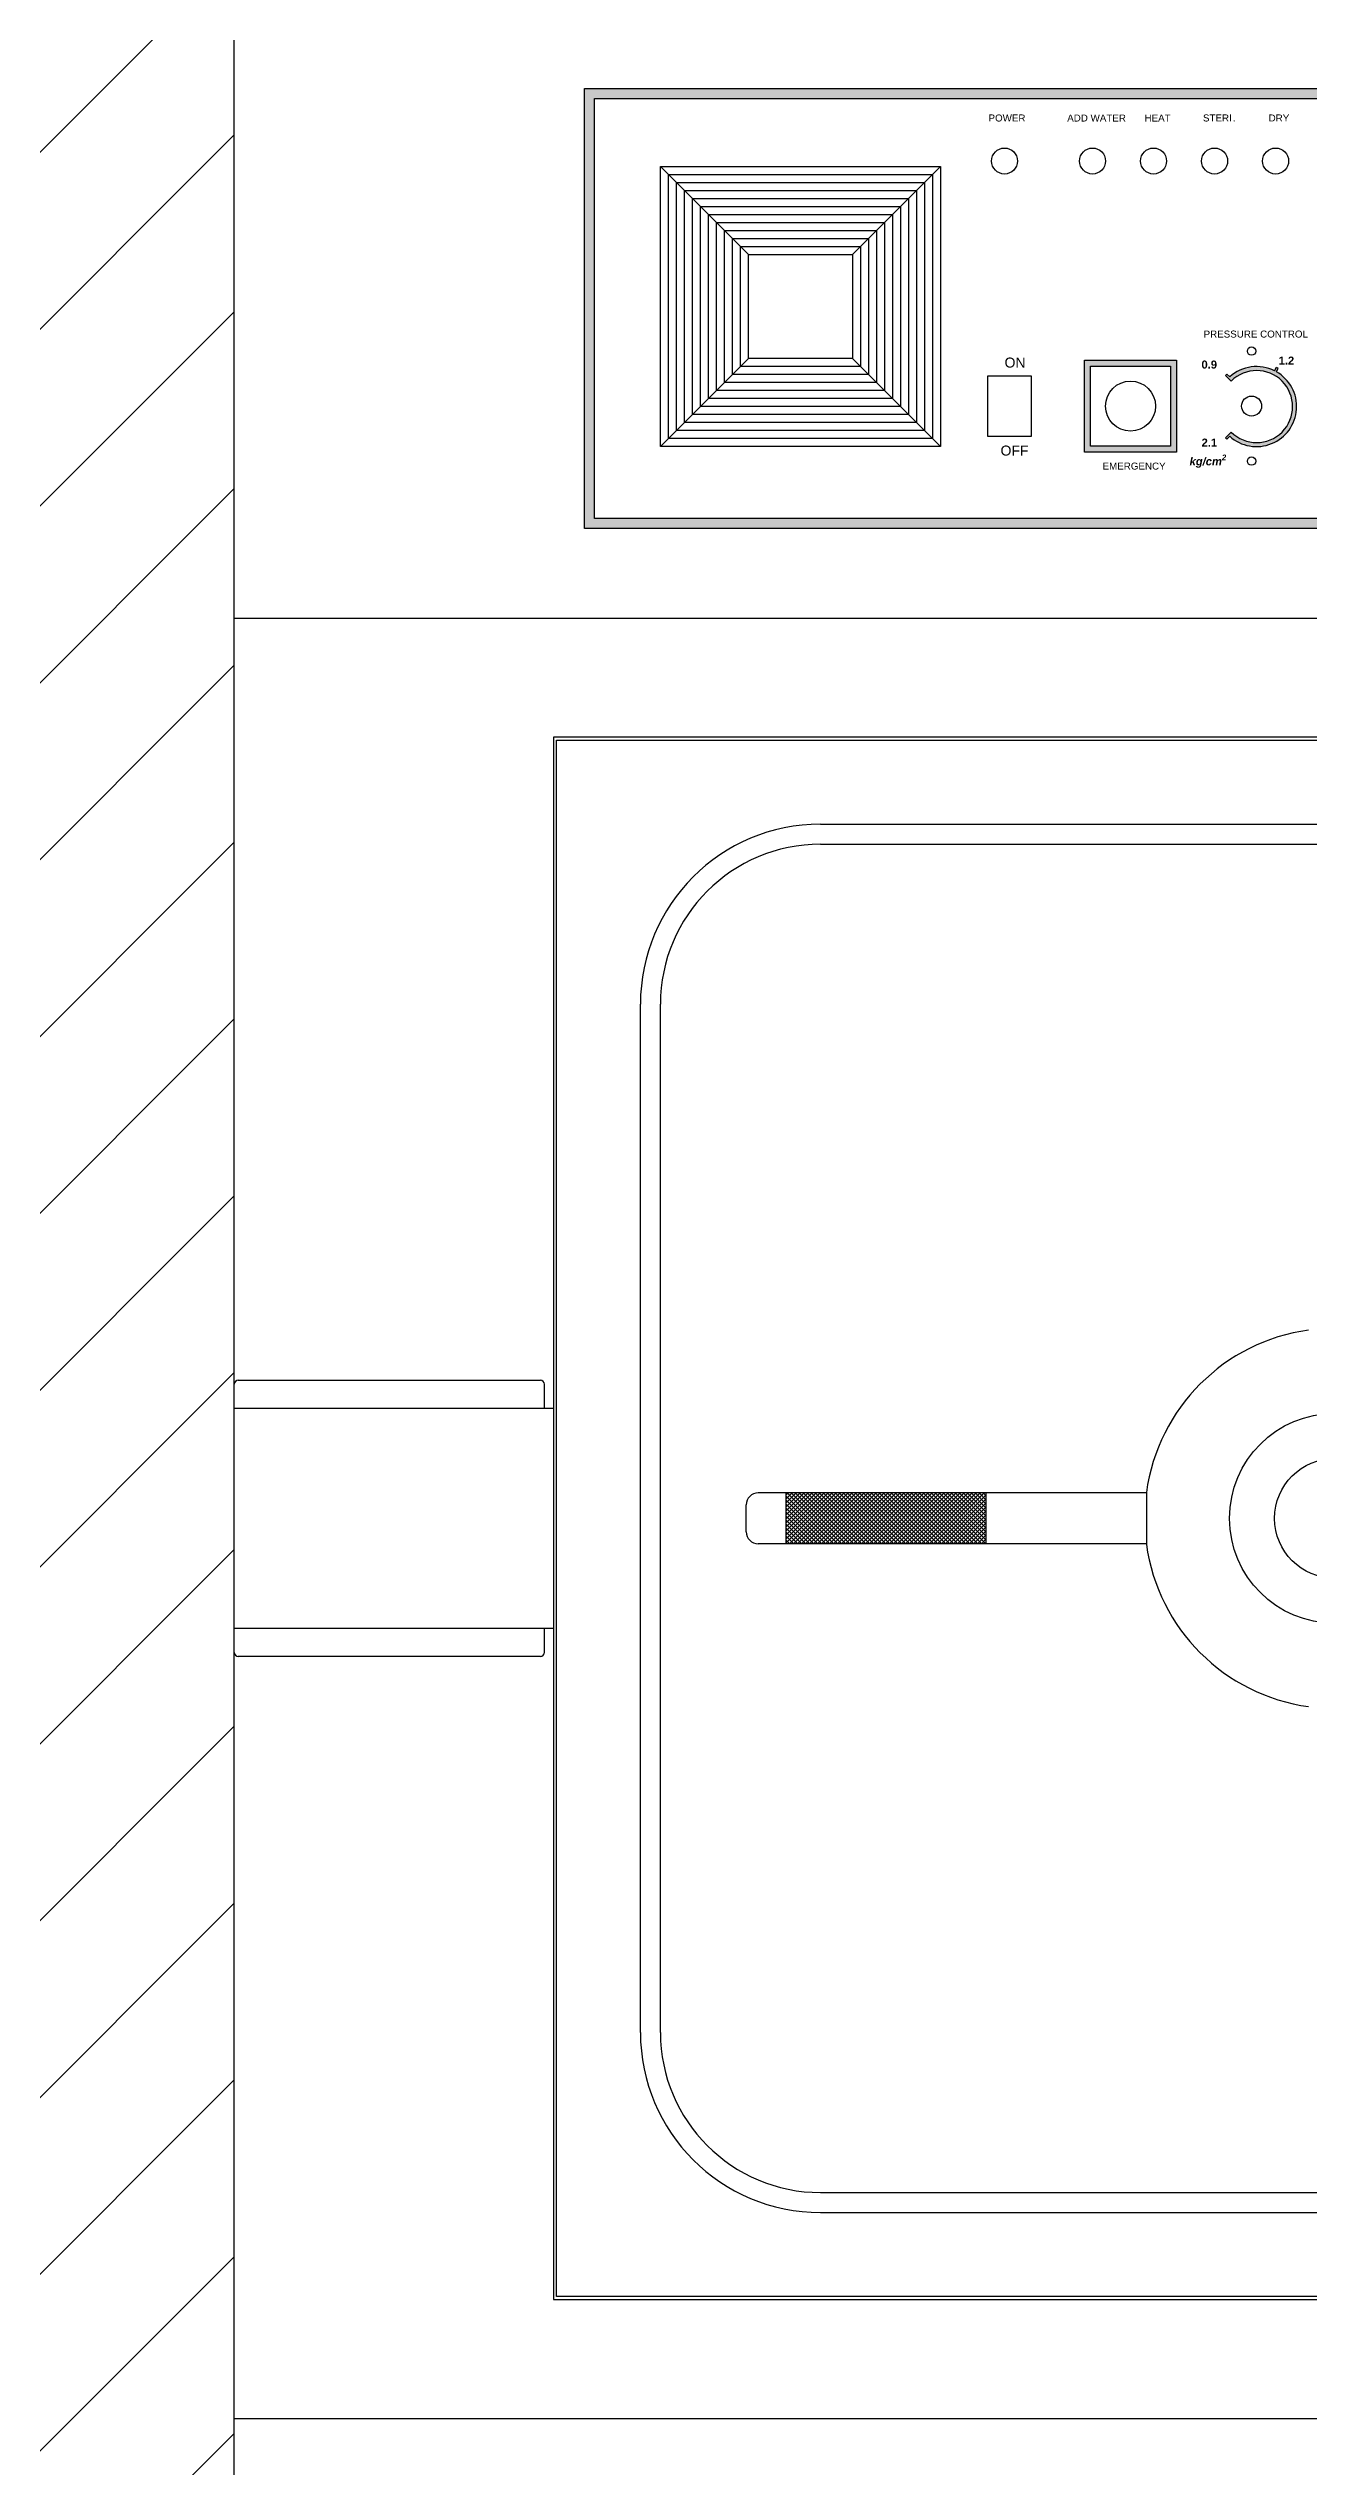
# Model space of a CAD drawing. Header units: millimetres. Extents: x -215875 to 28279, y -2277 to 9295.
# Drawn here: x 20730 to 21360, y 3259 to 4467 of the extents above; entities that cross this region are included whole.
import ezdxf

# ---------------------------------------------------------------- set-up
doc = ezdxf.new("R2010")
doc.units = ezdxf.units.MM
doc.header["$MEASUREMENT"] = 0
doc.layers.get('0').update_dxf_attribs({"lineweight": 25})
doc.layers.add('D', color=3, linetype='Continuous', lineweight=13)
doc.styles.get("Standard").update_dxf_attribs({"font": 'KAIU.TTF'})
doc.styles.add('STU25', font='isocp2.shx')
doc.dimstyles.new('STU25', dxfattribs={"dimscale": 35, "dimtxt": 2.5, "dimasz": 2, "dimexe": 0.6, "dimexo": 1, "dimgap": 1, "dimtad": 1, "dimdsep": 46, "dimtxsty": 'STU25', "dimcen": 2, "dimazin": 2, "dimtfac": 1, "dimtmove": 0, "dimatfit": 3, "dimfxl": 0, "dimtolj": 1, "dimtzin": 0, "dimarcsym": 0})

# ---------------------------------------------------------------- blocks, each defined once
blk = doc.blocks.new('*D7')
at = {"layer": 'D', "color": 0, "lineweight": -2}
for p, q in [((20787.6, 4492.6), (19819.5, 4492.6)), ((19840.5, 4422.6), (19840.5, 2722.6)), ((19987.6, 2652.6), (19819.5, 2652.6))]:
    blk.add_line(p, q, dxfattribs=at)
at = {"layer": 'D', "color": 0}
for points in [[(19852.2, 4422.6), (19828.9, 4422.6), (19840.5, 4492.6)], [(19828.9, 2722.6), (19852.2, 2722.6), (19840.5, 2652.6)]]:
    blk.add_solid(points, dxfattribs=at)
at = {"layer": 'Defpoints', "color": 0}
for p in [(20822.6, 4492.6), (19840.5, 2652.6), (20022.6, 2652.6)]:
    blk.add_point(p, dxfattribs=at)
at = {"layer": 'D', "color": 0, "insert": (19761.8, 3552.6), "char_height": 87.5, "attachment_point": 5, "rotation": 90, "style": 'STU25'}
blk.add_mtext('\\A1;1840', dxfattribs=at)

msp = doc.modelspace()

# ---------------------------------------------------------------- hatches: boundary and pattern name
h = msp.add_hatch(color=256)
h.paths.add_polyline_path([(20997.613, 4447.306), (20997.613, 4227.306), (21747.613, 4227.306), (21747.613, 4447.306)])
h.paths.add_polyline_path([(21002.613, 4232.306), (21002.613, 4442.306), (21742.613, 4442.306), (21742.613, 4232.306)], flags=16)
h = msp.add_hatch(color=256)
h.paths.add_polyline_path([(21293.613, 4311.556), (21247.613, 4311.556), (21247.613, 4265.556), (21293.613, 4265.556)])
h.paths.add_polyline_path([(21290.613, 4308.556), (21290.613, 4268.556), (21250.613, 4268.556), (21250.613, 4308.556)], flags=16)
h = msp.add_hatch(color=256)
h.paths.add_polyline_path([(21320.196, 4303.138), (21318.78, 4304.554, 0.01136804), (21318.057, 4303.863), (21320.885, 4301.034, -0.39222709), (21345.343, 4301.96), (21345.558, 4304.347, 0.03083087), (21343.495, 4305.695), (21344.396, 4307.483, 0.01136804), (21343.513, 4307.953), (21342.613, 4306.167, 0.30992327)])
h.paths.add_polyline_path([(21342.71, 4272.774), (21342.494, 4270.386, 0.55981906), (21345.558, 4304.347), (21345.343, 4301.96, -0.51491666)])
h.paths.add_polyline_path([(21342.494, 4270.386), (21342.71, 4272.774, -0.34118458), (21320.885, 4275.578), (21318.057, 4272.75, 0.01136804), (21318.78, 4272.059), (21320.196, 4273.475, 0.30810322)])
at = {"layer": 'D', "ltscale": 10}
h = msp.add_hatch(dxfattribs=at)
h.set_pattern_fill('ANSI31', color=256, scale=500, style=0)
h.set_pattern_definition([(45, (238863.4, 22972.41), (-44.194174, 44.194174), [])])
h.paths.add_polyline_path([(20691.829, 4439.491), (20022.613, 4439.491), (20022.613, 5352.556), (22722.613, 5352.556), (22722.613, 4439.491), (22053.398, 4439.491), (22053.398, 2652.556), (21922.613, 2652.556), (21922.613, 4492.556), (20822.613, 4492.556), (20822.613, 2652.556), (20691.829, 2652.556)])

# ---------------------------------------------------------------- linework, layer by layer
for p, q in [((20822.613, 4182.556), (20822.613, 4492.556)), ((21002.613, 4442.306), (21742.613, 4442.306)), ((21002.613, 4232.306), (21002.613, 4442.306)), ((21035.613, 4408.306), (21079.613, 4364.306)), ((21131.613, 4364.306), (21175.613, 4408.306)), ((21079.613, 4312.306), (21035.613, 4268.306)), ((21131.613, 4312.306), (21175.613, 4268.306)), ((21320.885, 4301.034), (21318.057, 4303.863)), ((21320.196, 4303.138), (21318.78, 4304.554)), ((21342.613, 4306.167), (21343.513, 4307.953)), ((21343.495, 4305.695), (21344.396, 4307.483)), ((21320.885, 4275.578), (21318.057, 4272.75)), ((21320.196, 4273.475), (21318.78, 4272.059)), ((21742.613, 4232.306), (21002.613, 4232.306)), ((20822.613, 3282.556), (20822.613, 4182.556)), ((20822.613, 4182.556), (21922.613, 4182.556)), ((21115.613, 4079.556), (21629.613, 4079.556)), ((21115.613, 4069.556), (21629.613, 4069.556)), ((21025.613, 3475.556), (21025.613, 3989.556)), ((21035.613, 3475.556), (21035.613, 3989.556)), ((20822.613, 3665.556), (20822.613, 3799.556)), ((20824.613, 3801.556), (20975.613, 3801.556)), ((20977.613, 3787.556), (20977.613, 3799.556)), ((20822.613, 3787.556), (20982.113, 3787.556)), ((21078.507, 3725.856), (21078.507, 3739.256)), ((21278.507, 3745.256), (21084.507, 3745.256)), ((21098.507, 3722.279), (21121.484, 3745.256)), ((21098.507, 3724.279), (21119.484, 3745.256)), ((21098.507, 3726.279), (21117.484, 3745.256)), ((21098.507, 3720.279), (21123.484, 3745.256)), ((21098.507, 3734.279), (21109.484, 3745.256)), ((21098.507, 3736.279), (21107.484, 3745.256)), ((21098.507, 3732.279), (21111.484, 3745.256)), ((21098.507, 3719.856), (21098.507, 3745.256)), ((21098.507, 3728.279), (21115.484, 3745.256)), ((21098.507, 3730.279), (21113.484, 3745.256)), ((21098.507, 3738.279), (21105.484, 3745.256)), ((21098.507, 3744.279), (21099.484, 3745.256)), ((21098.507, 3742.279), (21101.484, 3745.256)), ((21098.507, 3740.279), (21103.484, 3745.256)), ((21122.321, 3719.856), (21098.507, 3743.67)), ((21120.321, 3719.856), (21098.507, 3741.67)), ((21118.321, 3719.856), (21098.507, 3739.67)), ((21116.321, 3719.856), (21098.507, 3737.67)), ((21114.321, 3719.856), (21098.507, 3735.67)), ((21124.321, 3719.856), (21098.921, 3745.256)), ((21100.084, 3719.856), (21125.484, 3745.256)), ((21126.321, 3719.856), (21100.921, 3745.256)), ((21102.084, 3719.856), (21127.484, 3745.256)), ((21128.321, 3719.856), (21102.921, 3745.256)), ((21104.084, 3719.856), (21129.484, 3745.256)), ((21130.321, 3719.856), (21104.921, 3745.256)), ((21106.084, 3719.856), (21131.484, 3745.256)), ((21132.321, 3719.856), (21106.921, 3745.256)), ((21108.084, 3719.856), (21133.484, 3745.256)), ((21134.321, 3719.856), (21108.921, 3745.256)), ((21110.084, 3719.856), (21135.484, 3745.256)), ((21136.321, 3719.856), (21110.921, 3745.256)), ((21112.084, 3719.856), (21137.484, 3745.256)), ((21138.321, 3719.856), (21112.921, 3745.256)), ((21114.084, 3719.856), (21139.484, 3745.256)), ((21140.321, 3719.856), (21114.921, 3745.256)), ((21116.084, 3719.856), (21141.484, 3745.256)), ((21142.321, 3719.856), (21116.921, 3745.256)), ((21118.084, 3719.856), (21143.484, 3745.256)), ((21144.321, 3719.856), (21118.921, 3745.256)), ((21120.084, 3719.856), (21145.484, 3745.256)), ((21146.321, 3719.856), (21120.921, 3745.256)), ((21122.084, 3719.856), (21147.484, 3745.256)), ((21148.321, 3719.856), (21122.921, 3745.256)), ((21124.084, 3719.856), (21149.484, 3745.256)), ((21150.321, 3719.856), (21124.921, 3745.256)), ((21126.084, 3719.856), (21151.484, 3745.256)), ((21152.321, 3719.856), (21126.921, 3745.256)), ((21128.084, 3719.856), (21153.484, 3745.256)), ((21154.321, 3719.856), (21128.921, 3745.256)), ((21130.084, 3719.856), (21155.484, 3745.256)), ((21156.321, 3719.856), (21130.921, 3745.256)), ((21132.084, 3719.856), (21157.484, 3745.256)), ((21158.321, 3719.856), (21132.921, 3745.256)), ((21134.084, 3719.856), (21159.484, 3745.256)), ((21160.321, 3719.856), (21134.921, 3745.256)), ((21136.084, 3719.856), (21161.484, 3745.256)), ((21162.321, 3719.856), (21136.921, 3745.256)), ((21138.084, 3719.856), (21163.484, 3745.256)), ((21164.321, 3719.856), (21138.921, 3745.256)), ((21140.084, 3719.856), (21165.484, 3745.256)), ((21166.321, 3719.856), (21140.921, 3745.256)), ((21142.084, 3719.856), (21167.484, 3745.256)), ((21168.321, 3719.856), (21142.921, 3745.256)), ((21144.084, 3719.856), (21169.484, 3745.256)), ((21170.321, 3719.856), (21144.921, 3745.256)), ((21146.084, 3719.856), (21171.484, 3745.256)), ((21172.321, 3719.856), (21146.921, 3745.256)), ((21148.084, 3719.856), (21173.484, 3745.256)), ((21174.321, 3719.856), (21148.921, 3745.256)), ((21150.084, 3719.856), (21175.484, 3745.256)), ((21176.321, 3719.856), (21150.921, 3745.256)), ((21152.084, 3719.856), (21177.484, 3745.256)), ((21178.321, 3719.856), (21152.921, 3745.256)), ((21154.084, 3719.856), (21179.484, 3745.256)), ((21180.321, 3719.856), (21154.921, 3745.256)), ((21156.084, 3719.856), (21181.484, 3745.256)), ((21182.321, 3719.856), (21156.921, 3745.256)), ((21158.084, 3719.856), (21183.484, 3745.256)), ((21184.321, 3719.856), (21158.921, 3745.256)), ((21160.084, 3719.856), (21185.484, 3745.256)), ((21186.321, 3719.856), (21160.921, 3745.256)), ((21162.084, 3719.856), (21187.484, 3745.256)), ((21188.321, 3719.856), (21162.921, 3745.256)), ((21164.084, 3719.856), (21189.484, 3745.256)), ((21190.321, 3719.856), (21164.921, 3745.256)), ((21166.084, 3719.856), (21191.484, 3745.256)), ((21192.321, 3719.856), (21166.921, 3745.256)), ((21168.084, 3719.856), (21193.484, 3745.256)), ((21194.321, 3719.856), (21168.921, 3745.256)), ((21170.084, 3719.856), (21195.484, 3745.256)), ((21196.321, 3719.856), (21170.921, 3745.256)), ((21172.084, 3719.856), (21197.484, 3745.256)), ((21198.321, 3719.856), (21172.921, 3745.256)), ((21174.084, 3719.856), (21198.507, 3744.279)), ((21198.507, 3721.67), (21174.921, 3745.256)), ((21176.084, 3719.856), (21198.507, 3742.279)), ((21198.507, 3723.67), (21176.921, 3745.256)), ((21178.084, 3719.856), (21198.507, 3740.279)), ((21198.507, 3725.67), (21178.921, 3745.256)), ((21180.084, 3719.856), (21198.507, 3738.279)), ((21198.507, 3727.67), (21180.921, 3745.256)), ((21182.084, 3719.856), (21198.507, 3736.279)), ((21198.507, 3729.67), (21182.921, 3745.256)), ((21198.507, 3731.67), (21184.921, 3745.256)), ((21198.507, 3733.67), (21186.921, 3745.256)), ((21198.507, 3735.67), (21188.921, 3745.256)), ((21198.507, 3737.67), (21190.921, 3745.256)), ((21198.507, 3739.67), (21192.921, 3745.256)), ((21198.507, 3741.67), (21194.921, 3745.256)), ((21198.507, 3743.67), (21196.921, 3745.256)), ((21198.507, 3719.856), (21198.507, 3745.256)), ((21278.507, 3745.556), (21278.507, 3719.556)), ((21112.321, 3719.856), (21098.507, 3733.67)), ((21110.321, 3719.856), (21098.507, 3731.67)), ((21108.321, 3719.856), (21098.507, 3729.67)), ((21106.321, 3719.856), (21098.507, 3727.67)), ((21104.321, 3719.856), (21098.507, 3725.67)), ((21102.321, 3719.856), (21098.507, 3723.67)), ((21184.084, 3719.856), (21198.507, 3734.279)), ((21186.084, 3719.856), (21198.507, 3732.279)), ((21188.084, 3719.856), (21198.507, 3730.279)), ((21190.084, 3719.856), (21198.507, 3728.279)), ((21192.084, 3719.856), (21198.507, 3726.279)), ((21194.084, 3719.856), (21198.507, 3724.279)), ((21278.507, 3719.856), (21084.507, 3719.856)), ((21100.321, 3719.856), (21098.507, 3721.67)), ((21196.084, 3719.856), (21198.507, 3722.279)), ((20982.113, 3677.556), (20822.613, 3677.556)), ((20977.613, 3665.556), (20977.613, 3677.556)), ((20975.613, 3663.556), (20824.613, 3663.556)), ((21115.613, 3395.556), (21629.613, 3395.556)), ((21115.613, 3385.556), (21629.613, 3385.556)), ((20822.613, 3282.556), (21922.613, 3282.556)), ((20822.613, 2672.556), (20822.613, 3282.556))]:
    msp.add_line(p, q)
for points in [[(20997.613, 4447.306), (21747.613, 4447.306), (21747.613, 4227.306), (20997.613, 4227.306)], [(21035.613, 4408.306), (21175.613, 4408.306), (21175.613, 4268.306), (21035.613, 4268.306)], [(21039.613, 4404.306), (21171.613, 4404.306), (21171.613, 4272.306), (21039.613, 4272.306)], [(21043.613, 4400.306), (21167.613, 4400.306), (21167.613, 4276.306), (21043.613, 4276.306)], [(21047.613, 4396.306), (21163.613, 4396.306), (21163.613, 4280.306), (21047.613, 4280.306)], [(21051.613, 4392.306), (21159.613, 4392.306), (21159.613, 4284.306), (21051.613, 4284.306)], [(21055.613, 4388.306), (21155.613, 4388.306), (21155.613, 4288.306), (21055.613, 4288.306)], [(21059.613, 4384.306), (21151.613, 4384.306), (21151.613, 4292.306), (21059.613, 4292.306)], [(21063.613, 4380.306), (21147.613, 4380.306), (21147.613, 4296.306), (21063.613, 4296.306)], [(21067.613, 4376.306), (21143.613, 4376.306), (21143.613, 4300.306), (21067.613, 4300.306)], [(21071.613, 4372.306), (21139.613, 4372.306), (21139.613, 4304.306), (21071.613, 4304.306)], [(21075.613, 4368.306), (21135.613, 4368.306), (21135.613, 4308.306), (21075.613, 4308.306)], [(21079.613, 4364.306), (21131.613, 4364.306), (21131.613, 4312.306), (21079.613, 4312.306)], [(21199.113, 4273.556), (21221.113, 4273.556), (21221.113, 4303.556), (21199.113, 4303.556)], [(21247.613, 4311.556), (21293.613, 4311.556), (21293.613, 4265.556), (21247.613, 4265.556)], [(21250.613, 4308.556), (21290.613, 4308.556), (21290.613, 4268.556), (21250.613, 4268.556)]]:
    msp.add_lwpolyline(points, close=True)
for points in [[(21763.113, 3917.556), (21763.113, 4123.056), (20982.113, 4123.056), (20982.113, 3342.056), (21763.113, 3342.056), (21763.113, 3547.556)], [(21761.613, 3547.556), (21761.613, 3343.556), (20983.613, 3343.556), (20983.613, 4121.556), (21761.613, 4121.556), (21761.613, 3917.556)]]:
    msp.add_lwpolyline(points)
for centre, radius in [((21207.613, 4411.056), 6.5), ((21251.613, 4411.056), 6.5), ((21282.113, 4411.056), 6.5), ((21312.613, 4411.056), 6.5), ((21343.113, 4411.056), 6.5), ((21331.113, 4316.056), 2.1), ((21270.613, 4288.556), 12.5), ((21331.113, 4288.556), 5), ((21331.113, 4261.056), 2.1), ((21372.613, 3732.556), 52.5), ((21372.613, 3732.556), 30)]:
    msp.add_circle(centre, radius)
for centre, radius, start, end in [((21333.613, 4288.306), 22, 132.394749, 135), ((21333.613, 4288.306), 20, 63.256316, 132.134016), ((21333.613, 4288.306), 20, 227.865984, 60.390332), ((21333.613, 4288.306), 18, 225, 135), ((21333.613, 4288.306), 22, 60.651065, 63.256316), ((21333.613, 4288.306), 22, 225, 227.605251), ((21115.613, 3989.556), 90, 90, 180), ((21115.613, 3989.556), 80, 90, 180), ((21372.613, 3732.556), 95, 97.865153, 172.134847), ((20824.613, 3799.556), 2, 90, 180), ((20975.613, 3799.556), 2, 0, 90), ((21084.507, 3739.256), 6, 90, 180), ((21084.507, 3725.856), 6, 180, 270), ((21372.613, 3732.556), 95, 187.865153, 262.134847), ((20824.613, 3665.556), 2, 180, 270), ((20975.613, 3665.556), 2, 270, 0), ((21115.613, 3475.556), 90, 180, 270), ((21115.613, 3475.556), 80, 180, 270)]:
    msp.add_arc(centre, radius, start, end)

# ---------------------------------------------------------------- texts
for s, insert, char_height, width, attachment_point in [('{\\fArial|b0|i0|c0|p34;POWER}', (21199.613, 4434.307), 3.5, 19.50054, 1), ('{\\fArial|b0|i0|c0|p34;ADD WATER}', (21253.614, 4432.539), 3.5, 29.9713, 5), ('{\\fArial|b0|i0|c0|p34;HEAT}', (21284.114, 4432.539), 3.5, 19, 5), ('{\\fArial|b0|i0|c0|p34;STERI}.', (21315.193, 4432.539), 3.5, 19, 5), ('{\\fArial|b0|i0|c0|p34;DRY}', (21339.613, 4434.307), 3.5, 14.99983, 1), ('{\\fArial|b0|i0|c0|p34;PRESSURE CONTROL}', (21307.113, 4326.306), 3.5, 56.4195, 1), ('{\\fArial|b0|i0|c0|p34;ON}', (21207.613, 4312.806), 5, 14.49951, 1), ('{\\fArial|b1|i0|c0|p34;0.9}', (21306.06, 4311.306), 4, 25.84153, 1), ('{\\fArial|b1|i0|c0|p34;1.2}', (21344.613, 4313.306), 4, 11.85227, 1), ('{\\fArial|b0|i0|c0|p34;OFF}', (21205.613, 4268.806), 5, 16.49951, 1), ('{\\fArial|b1|i0|c0|p34;2.1}', (21306.113, 4272.306), 4, 25.7884, 1), ('{\\fArial|b0|i0|c0|p34;EMERGENCY}', (21256.613, 4260.306), 3.5, 23.5, 1), ('\\A1;{\\fArial|b1|i1|c0|p34;kg/cm\\H0.7x;\\S2^  ;}', (21300.113, 4264.306), 4, 25.94918, 1)]:
    msp.add_mtext(s, dxfattribs=dict(insert=insert, char_height=char_height, width=width, attachment_point=attachment_point))

# ---------------------------------------------------------------- dimensions: what is measured, and where the dimension line sits
at = {"layer": 'D'}
dim = msp.add_linear_dim(base=(19840.542, 2652.556), p1=(20822.613, 4492.556), p2=(20022.613, 2652.556), angle=90, dimstyle='STU25', dxfattribs=at)
dim.commit()
dim.dimension.update_dxf_attribs({"geometry": '*D7', "text_midpoint": (19840.542, 3552.556), "dimtype": 160})

doc.saveas('drawing.dxf')
